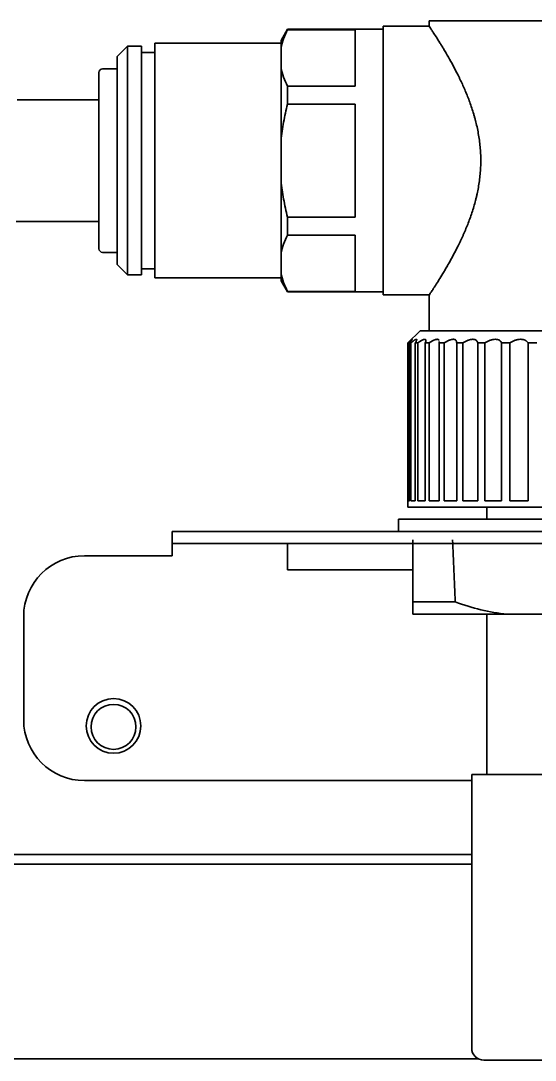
# Model space of a CAD drawing. Extents: x 5987 to 10491, y -672 to 3708.
# Drawn here: x 8541.4 to 8583.8, y 2732.4 to 2817.9 of the extents above; entities that cross this region are included whole.
import ezdxf

# ---------------------------------------------------------------- set-up
doc = ezdxf.new("R2010")
doc.units = 0
doc.header["$LTSCALE"] = 5
doc.layers.add('1', color=7, linetype='CONTINUOUS', true_color=0xffffff)

msp = doc.modelspace()

# ---------------------------------------------------------------- linework, layer by layer
at = {"layer": '1', "color": 7, "linetype": 'Continuous', "lineweight": 35}
for p, q in [((8571.273, 2795.357), (8571.273, 2817.457)), ((8575.073, 2817.457), (8571.273, 2817.457)), ((8608.043, 2817.907), (8575.073, 2817.907)), ((8575.073, 2817.907), (8575.073, 2817.457)), ((8563.398, 2817.207), (8562.873, 2816.298)), ((8563.398, 2817.207), (8563.398, 2817.173)), ((8571.273, 2817.207), (8563.398, 2817.207)), ((8568.973, 2817.173), (8563.398, 2817.173)), ((8568.973, 2812.528), (8568.973, 2817.173)), ((8550.223, 2815.807), (8549.373, 2814.957)), ((8550.223, 2815.807), (8550.223, 2797.007)), ((8551.373, 2815.807), (8550.223, 2815.807)), ((8551.373, 2815.807), (8551.373, 2797.007)), ((8552.473, 2816.057), (8552.473, 2796.757)), ((8562.873, 2816.057), (8552.473, 2816.057)), ((8562.873, 2816.298), (8562.873, 2815.683)), ((8562.873, 2814.018), (8562.873, 2815.683)), ((8549.373, 2814.957), (8549.373, 2797.857)), ((8552.473, 2815.307), (8551.373, 2815.307)), ((8549.373, 2813.957), (8548.173, 2813.957)), ((8562.873, 2814.018), (8562.873, 2808.072)), ((8547.873, 2799.157), (8547.873, 2813.657)), ((8563.398, 2812.528), (8568.973, 2812.528)), ((8563.398, 2812.528), (8563.398, 2811.052)), ((8547.873, 2811.407), (8541.147, 2811.407)), ((8563.398, 2811.052), (8568.973, 2811.052)), ((8568.973, 2801.761), (8568.973, 2811.052)), ((8562.873, 2804.741), (8562.873, 2808.072)), ((8562.873, 2804.741), (8562.873, 2798.795)), ((8541.055, 2801.407), (8547.873, 2801.407)), ((8568.973, 2801.761), (8563.398, 2801.761)), ((8563.398, 2801.761), (8563.398, 2800.285)), ((8563.398, 2800.285), (8568.973, 2800.285)), ((8568.973, 2795.64), (8568.973, 2800.285)), ((8548.173, 2798.857), (8549.373, 2798.857)), ((8562.873, 2797.13), (8562.873, 2798.795)), ((8549.373, 2797.857), (8550.223, 2797.007)), ((8550.223, 2797.007), (8551.373, 2797.007)), ((8551.373, 2797.507), (8552.473, 2797.507)), ((8552.473, 2796.757), (8562.873, 2796.757)), ((8562.873, 2796.515), (8562.873, 2797.13)), ((8562.873, 2796.515), (8563.398, 2795.607)), ((8568.973, 2795.64), (8563.398, 2795.64)), ((8563.398, 2795.607), (8563.398, 2795.64)), ((8563.398, 2795.607), (8571.273, 2795.607)), ((8571.273, 2795.357), (8575.073, 2795.357)), ((8575.073, 2795.357), (8575.073, 2792.407)), ((8574.323, 2792.407), (8573.323, 2791.407)), ((8608.823, 2792.407), (8574.323, 2792.407)), ((8573.323, 2791.407), (8573.327, 2791.407)), ((8573.323, 2791.407), (8573.323, 2777.907)), ((8573.327, 2778.407), (8573.327, 2791.407)), ((8573.561, 2791.407), (8573.449, 2791.407)), ((8573.449, 2791.407), (8573.449, 2778.407)), ((8573.561, 2778.407), (8573.561, 2791.407)), ((8574.145, 2791.407), (8573.923, 2791.407)), ((8573.923, 2791.407), (8573.923, 2778.407)), ((8574.145, 2778.407), (8574.145, 2791.407)), ((8575.068, 2791.407), (8574.741, 2791.407)), ((8574.741, 2791.407), (8574.741, 2778.407)), ((8575.068, 2778.407), (8575.068, 2791.407)), ((8575.887, 2791.407), (8575.9, 2791.515)), ((8576.313, 2791.407), (8575.887, 2791.407)), ((8575.887, 2791.407), (8575.887, 2778.407)), ((8576.313, 2778.407), (8576.313, 2791.407)), ((8577.854, 2791.407), (8577.337, 2791.407)), ((8577.337, 2791.407), (8577.337, 2778.407)), ((8577.854, 2778.407), (8577.854, 2791.407)), ((8579.663, 2791.407), (8579.065, 2791.407)), ((8579.065, 2791.407), (8579.065, 2778.407)), ((8579.663, 2778.407), (8579.663, 2791.407)), ((8581.703, 2791.407), (8581.037, 2791.407)), ((8581.037, 2791.407), (8581.037, 2778.407)), ((8581.703, 2778.407), (8581.703, 2791.407)), ((8583.936, 2791.407), (8583.213, 2791.407)), ((8583.213, 2791.407), (8583.213, 2778.407)), ((8609.823, 2777.907), (8573.323, 2777.907)), ((8573.449, 2778.407), (8573.327, 2778.407)), ((8573.923, 2778.407), (8573.561, 2778.407)), ((8574.741, 2778.407), (8574.145, 2778.407)), ((8575.887, 2778.407), (8575.068, 2778.407)), ((8577.337, 2778.407), (8576.313, 2778.407)), ((8579.065, 2778.407), (8577.854, 2778.407)), ((8581.037, 2778.407), (8579.663, 2778.407)), ((8579.823, 2777.907), (8579.823, 2776.906)), ((8583.213, 2778.407), (8581.703, 2778.407)), ((8610.609, 2776.907), (8572.537, 2776.907)), ((8572.537, 2776.907), (8572.554, 2775.907)), ((8553.904, 2775.907), (8585.904, 2775.907)), ((8553.904, 2775.907), (8553.904, 2774.907)), ((8585.904, 2774.907), (8553.904, 2774.907)), ((8553.904, 2774.907), (8553.904, 2773.907)), ((8563.413, 2774.907), (8563.413, 2773.907)), ((8573.723, 2775.207), (8573.723, 2770.106)), ((8546.673, 2773.907), (8553.904, 2773.907)), ((8563.413, 2773.907), (8563.413, 2772.747)), ((8563.413, 2772.747), (8573.723, 2772.747)), ((8573.723, 2770.106), (8577.222, 2770.106)), ((8541.673, 2768.907), (8541.673, 2760.407)), ((8581.49, 2769.107), (8573.723, 2769.107)), ((8579.823, 2769.107), (8579.823, 2755.907)), ((8583.806, 2769.107), (8581.49, 2769.107)), ((8599.34, 2769.107), (8583.806, 2769.107)), ((8578.573, 2755.907), (8578.573, 2733.407)), ((8604.573, 2755.907), (8578.573, 2755.907)), ((8546.673, 2755.407), (8578.573, 2755.407)), ((8375.073, 2749.326), (8578.573, 2749.326)), ((8578.578, 2748.526), (8409.584, 2748.526)), ((8579.108, 2732.526), (8408.573, 2732.526)), ((8579.573, 2732.407), (8587.527, 2732.407))]:
    msp.add_line(p, q, dxfattribs=at)
for centre, radius in [((8549.073, 2759.907), 2.25), ((8549.073, 2759.826), 1.85)]:
    msp.add_circle(centre, radius, dxfattribs=at)
for centre, radius, start, end in [((8548.173, 2813.657), 0.3, 90, 180), ((8548.173, 2799.157), 0.3, 180, 270), ((8546.673, 2768.907), 5, 90, 180), ((8546.673, 2760.407), 5, 180, 270), ((8579.573, 2733.407), 1, 180, 270)]:
    msp.add_arc(centre, radius, start, end, dxfattribs=at)
msp.add_ellipse((10912.806, 2912.207), major_axis=(0, 2700.641), ratio=0.866025, start_param=1.621547, end_param=1.623438, dxfattribs=at)
for points, knots in [([(8575.073, 2817.457), (8575.073, 2817.456), (8575.086, 2817.437), (8575.136, 2817.362), (8575.174, 2817.305), (8575.247, 2817.194), (8575.275, 2817.152), (8575.321, 2817.083), (8575.344, 2817.047), (8575.37, 2817.008), (8575.387, 2816.981), (8575.396, 2816.968), (8575.477, 2816.843), (8575.559, 2816.717), (8575.74, 2816.433), (8575.839, 2816.276), (8575.999, 2816.019), (8576.054, 2815.929), (8576.14, 2815.789), (8576.183, 2815.718), (8576.227, 2815.645), (8576.257, 2815.595), (8576.272, 2815.57), (8576.407, 2815.344), (8576.532, 2815.132), (8576.787, 2814.683), (8576.918, 2814.447), (8577.184, 2813.952), (8577.319, 2813.693), (8577.487, 2813.353), (8577.521, 2813.285), (8577.588, 2813.146), (8577.689, 2812.937), (8577.788, 2812.723), (8577.984, 2812.288), (8578.111, 2811.989), (8578.355, 2811.372), (8578.471, 2811.054), (8578.635, 2810.561), (8578.688, 2810.394), (8578.764, 2810.14), (8578.788, 2810.054), (8578.824, 2809.925), (8578.836, 2809.881), (8578.86, 2809.794), (8578.871, 2809.751), (8578.974, 2809.358), (8579.052, 2809.003), (8579.182, 2808.283), (8579.232, 2807.917), (8579.275, 2807.453), (8579.283, 2807.359), (8579.296, 2807.172), (8579.301, 2807.078), (8579.315, 2806.794), (8579.319, 2806.605), (8579.32, 2806.226), (8579.315, 2806.038), (8579.298, 2805.664), (8579.286, 2805.479), (8579.236, 2804.925), (8579.186, 2804.56), (8579.09, 2804.02), (8579.055, 2803.842), (8578.997, 2803.575), (8578.976, 2803.486), (8578.934, 2803.309), (8578.912, 2803.221), (8578.8, 2802.784), (8578.699, 2802.445), (8578.481, 2801.785), (8578.364, 2801.465), (8578.18, 2800.998), (8578.117, 2800.845), (8578.021, 2800.617), (8577.989, 2800.542), (8577.923, 2800.393), (8577.891, 2800.319), (8577.726, 2799.953), (8577.593, 2799.673), (8577.325, 2799.133), (8577.191, 2798.874), (8576.925, 2798.378), (8576.793, 2798.141), (8576.648, 2797.886), (8576.632, 2797.857), (8576.6, 2797.802), (8576.552, 2797.718), (8576.442, 2797.529), (8576.351, 2797.375), (8576.172, 2797.076), (8576.059, 2796.891), (8575.847, 2796.549), (8575.748, 2796.392), (8575.612, 2796.178), (8575.568, 2796.111), (8575.506, 2796.015), (8575.486, 2795.984), (8575.457, 2795.939), (8575.448, 2795.924), (8575.429, 2795.896), (8575.346, 2795.768), (8575.277, 2795.663), (8575.177, 2795.513), (8575.139, 2795.456), (8575.087, 2795.378), (8575.074, 2795.358), (8575.073, 2795.357), (8575.073, 2795.357), (8575.073, 2795.357)], [0, 0, 0, 0, 0.031229, 0.031229, 0.062459, 0.062459, 0.078074, 0.078074, 0.085881, 0.089785, 0.089785, 0.093688, 0.093688, 0.124918, 0.124918, 0.156147, 0.156147, 0.171762, 0.171762, 0.179569, 0.183473, 0.183473, 0.187377, 0.187377, 0.218606, 0.218606, 0.249836, 0.249836, 0.281065, 0.281065, 0.288872, 0.288872, 0.29668, 0.312294, 0.312294, 0.343524, 0.343524, 0.374753, 0.374753, 0.390368, 0.390368, 0.398175, 0.398175, 0.402079, 0.402079, 0.405983, 0.405983, 0.437212, 0.437212, 0.468442, 0.468442, 0.476249, 0.476249, 0.484056, 0.484056, 0.499671, 0.499671, 0.515286, 0.515286, 0.5309, 0.5309, 0.56213, 0.56213, 0.577745, 0.577745, 0.585552, 0.585552, 0.593359, 0.593359, 0.624589, 0.624589, 0.655818, 0.655818, 0.671433, 0.671433, 0.67924, 0.67924, 0.687048, 0.687048, 0.718277, 0.718277, 0.749507, 0.749507, 0.780736, 0.780736, 0.78464, 0.78464, 0.788543, 0.796351, 0.811965, 0.811965, 0.843195, 0.843195, 0.874424, 0.874424, 0.890039, 0.890039, 0.897846, 0.897846, 0.90175, 0.90175, 0.905654, 0.936883, 0.936883, 0.968113, 0.968113, 0.999342, 0.999342, 1, 1, 1, 1]), ([(8563.398, 2817.173), (8563.276, 2816.928), (8563.169, 2816.681), (8562.992, 2816.184), (8562.922, 2815.935), (8562.873, 2815.683)], [0, 0, 0, 0, 0.5, 0.5, 1, 1, 1, 1]), ([(8562.873, 2814.018), (8562.922, 2813.766), (8562.992, 2813.516), (8563.169, 2813.02), (8563.276, 2812.773), (8563.398, 2812.528)], [0, 0, 0, 0, 0.5, 0.5, 1, 1, 1, 1]), ([(8563.398, 2811.052), (8563.276, 2810.561), (8563.169, 2810.068), (8562.992, 2809.075), (8562.922, 2808.575), (8562.873, 2808.072)], [0, 0, 0, 0, 0.5, 0.5, 1, 1, 1, 1]), ([(8562.873, 2804.741), (8562.922, 2804.238), (8562.992, 2803.738), (8563.169, 2802.745), (8563.276, 2802.252), (8563.398, 2801.761)], [0, 0, 0, 0, 0.5, 0.5, 1, 1, 1, 1]), ([(8563.398, 2800.285), (8563.276, 2800.04), (8563.169, 2799.793), (8562.992, 2799.297), (8562.922, 2799.047), (8562.873, 2798.795)], [0, 0, 0, 0, 0.5, 0.5, 1, 1, 1, 1]), ([(8562.873, 2797.13), (8562.922, 2796.878), (8562.992, 2796.629), (8563.169, 2796.132), (8563.276, 2795.885), (8563.398, 2795.64)], [0, 0, 0, 0, 0.5, 0.5, 1, 1, 1, 1]), ([(8573.449, 2791.407), (8573.486, 2791.45), (8573.519, 2791.49), (8573.563, 2791.545), (8573.576, 2791.562), (8573.595, 2791.586), (8573.601, 2791.594), (8573.612, 2791.609), (8573.617, 2791.616), (8573.642, 2791.649), (8573.656, 2791.67), (8573.667, 2791.692), (8573.67, 2791.697), (8573.67, 2791.703), (8573.67, 2791.704), (8573.669, 2791.706), (8573.668, 2791.706), (8573.661, 2791.707), (8573.649, 2791.699), (8573.625, 2791.681), (8573.62, 2791.677), (8573.609, 2791.669), (8573.592, 2791.654), (8573.571, 2791.636), (8573.541, 2791.609), (8573.525, 2791.595), (8573.49, 2791.562), (8573.472, 2791.545), (8573.414, 2791.491), (8573.372, 2791.45), (8573.327, 2791.407)], [0, 0, 0, 0, 0.125, 0.125, 0.1875, 0.1875, 0.21875, 0.21875, 0.25, 0.25, 0.375, 0.375, 0.4375, 0.4375, 0.46875, 0.46875, 0.5, 0.5, 0.625, 0.625, 0.65625, 0.65625, 0.6875, 0.75, 0.75, 0.8125, 0.8125, 0.875, 0.875, 1, 1, 1, 1]), ([(8573.923, 2791.407), (8573.951, 2791.45), (8573.975, 2791.49), (8574.005, 2791.545), (8574.013, 2791.562), (8574.024, 2791.586), (8574.027, 2791.594), (8574.033, 2791.609), (8574.036, 2791.616), (8574.047, 2791.649), (8574.05, 2791.67), (8574.045, 2791.692), (8574.041, 2791.697), (8574.033, 2791.703), (8574.03, 2791.704), (8574.023, 2791.706), (8574.02, 2791.706), (8573.998, 2791.707), (8573.975, 2791.699), (8573.938, 2791.681), (8573.93, 2791.677), (8573.914, 2791.669), (8573.888, 2791.654), (8573.86, 2791.636), (8573.821, 2791.609), (8573.8, 2791.595), (8573.756, 2791.562), (8573.733, 2791.545), (8573.663, 2791.491), (8573.613, 2791.45), (8573.561, 2791.407)], [0, 0, 0, 0, 0.125, 0.125, 0.1875, 0.1875, 0.21875, 0.21875, 0.25, 0.25, 0.375, 0.375, 0.4375, 0.4375, 0.46875, 0.46875, 0.5, 0.5, 0.625, 0.625, 0.65625, 0.65625, 0.6875, 0.75, 0.75, 0.8125, 0.8125, 0.875, 0.875, 1, 1, 1, 1]), ([(8574.741, 2791.407), (8574.76, 2791.45), (8574.774, 2791.49), (8574.788, 2791.545), (8574.792, 2791.562), (8574.795, 2791.586), (8574.795, 2791.594), (8574.796, 2791.609), (8574.796, 2791.616), (8574.793, 2791.649), (8574.785, 2791.67), (8574.763, 2791.692), (8574.754, 2791.697), (8574.738, 2791.703), (8574.732, 2791.704), (8574.719, 2791.706), (8574.713, 2791.706), (8574.678, 2791.707), (8574.644, 2791.699), (8574.594, 2791.681), (8574.583, 2791.677), (8574.562, 2791.669), (8574.529, 2791.654), (8574.494, 2791.636), (8574.446, 2791.609), (8574.42, 2791.595), (8574.368, 2791.562), (8574.341, 2791.545), (8574.26, 2791.491), (8574.203, 2791.45), (8574.145, 2791.407)], [0, 0, 0, 0, 0.125, 0.125, 0.1875, 0.1875, 0.21875, 0.21875, 0.25, 0.25, 0.375, 0.375, 0.4375, 0.4375, 0.46875, 0.46875, 0.5, 0.5, 0.625, 0.625, 0.65625, 0.65625, 0.6875, 0.75, 0.75, 0.8125, 0.8125, 0.875, 0.875, 1, 1, 1, 1]), ([(8575.887, 2791.602), (8575.885, 2791.609), (8575.882, 2791.616), (8575.866, 2791.649), (8575.847, 2791.67), (8575.809, 2791.692), (8575.794, 2791.697), (8575.77, 2791.703), (8575.761, 2791.704), (8575.744, 2791.706), (8575.734, 2791.706), (8575.686, 2791.707), (8575.642, 2791.699), (8575.58, 2791.681), (8575.567, 2791.677), (8575.541, 2791.669), (8575.502, 2791.654), (8575.461, 2791.636), (8575.404, 2791.609), (8575.375, 2791.595), (8575.315, 2791.562), (8575.285, 2791.545), (8575.194, 2791.491), (8575.132, 2791.45), (8575.068, 2791.407)], [0, 0, 0, 0, 0.038002, 0.038002, 0.198335, 0.198335, 0.278501, 0.278501, 0.318585, 0.318585, 0.358668, 0.358668, 0.519001, 0.519001, 0.559084, 0.559084, 0.599167, 0.679334, 0.679334, 0.7595, 0.7595, 0.839667, 0.839667, 1, 1, 1, 1]), ([(8577.337, 2791.407), (8577.337, 2791.45), (8577.331, 2791.49), (8577.314, 2791.545), (8577.307, 2791.562), (8577.295, 2791.586), (8577.29, 2791.594), (8577.28, 2791.609), (8577.274, 2791.616), (8577.245, 2791.649), (8577.216, 2791.67), (8577.162, 2791.692), (8577.142, 2791.697), (8577.11, 2791.703), (8577.099, 2791.704), (8577.076, 2791.706), (8577.064, 2791.706), (8577.004, 2791.707), (8576.95, 2791.699), (8576.877, 2791.681), (8576.863, 2791.677), (8576.833, 2791.669), (8576.787, 2791.654), (8576.74, 2791.636), (8576.677, 2791.609), (8576.645, 2791.595), (8576.579, 2791.562), (8576.546, 2791.545), (8576.447, 2791.491), (8576.38, 2791.45), (8576.313, 2791.407)], [0, 0, 0, 0, 0.125, 0.125, 0.1875, 0.1875, 0.21875, 0.21875, 0.25, 0.25, 0.375, 0.375, 0.4375, 0.4375, 0.46875, 0.46875, 0.5, 0.5, 0.625, 0.625, 0.65625, 0.65625, 0.6875, 0.75, 0.75, 0.8125, 0.8125, 0.875, 0.875, 1, 1, 1, 1]), ([(8579.065, 2791.407), (8579.055, 2791.45), (8579.039, 2791.49), (8579.008, 2791.545), (8578.996, 2791.562), (8578.975, 2791.586), (8578.968, 2791.594), (8578.952, 2791.609), (8578.944, 2791.616), (8578.903, 2791.649), (8578.863, 2791.67), (8578.795, 2791.692), (8578.77, 2791.697), (8578.731, 2791.703), (8578.717, 2791.704), (8578.69, 2791.706), (8578.676, 2791.706), (8578.605, 2791.707), (8578.543, 2791.699), (8578.461, 2791.681), (8578.444, 2791.677), (8578.411, 2791.669), (8578.361, 2791.654), (8578.309, 2791.636), (8578.24, 2791.609), (8578.205, 2791.595), (8578.134, 2791.562), (8578.099, 2791.545), (8577.994, 2791.491), (8577.924, 2791.45), (8577.854, 2791.407)], [0, 0, 0, 0, 0.125, 0.125, 0.1875, 0.1875, 0.21875, 0.21875, 0.25, 0.25, 0.375, 0.375, 0.4375, 0.4375, 0.46875, 0.46875, 0.5, 0.5, 0.625, 0.625, 0.65625, 0.65625, 0.6875, 0.75, 0.75, 0.8125, 0.8125, 0.875, 0.875, 1, 1, 1, 1]), ([(8581.037, 2791.407), (8581.017, 2791.45), (8580.992, 2791.49), (8580.945, 2791.545), (8580.928, 2791.562), (8580.901, 2791.586), (8580.891, 2791.594), (8580.871, 2791.609), (8580.86, 2791.616), (8580.807, 2791.649), (8580.758, 2791.67), (8580.676, 2791.692), (8580.648, 2791.697), (8580.602, 2791.703), (8580.586, 2791.704), (8580.555, 2791.706), (8580.539, 2791.706), (8580.458, 2791.707), (8580.39, 2791.699), (8580.3, 2791.681), (8580.282, 2791.677), (8580.245, 2791.669), (8580.191, 2791.654), (8580.136, 2791.636), (8580.062, 2791.609), (8580.025, 2791.595), (8579.951, 2791.562), (8579.915, 2791.545), (8579.805, 2791.491), (8579.734, 2791.45), (8579.663, 2791.407)], [0, 0, 0, 0, 0.125, 0.125, 0.1875, 0.1875, 0.21875, 0.21875, 0.25, 0.25, 0.375, 0.375, 0.4375, 0.4375, 0.46875, 0.46875, 0.5, 0.5, 0.625, 0.625, 0.65625, 0.65625, 0.6875, 0.75, 0.75, 0.8125, 0.8125, 0.875, 0.875, 1, 1, 1, 1]), ([(8583.213, 2791.407), (8583.184, 2791.45), (8583.15, 2791.49), (8583.09, 2791.545), (8583.068, 2791.562), (8583.034, 2791.586), (8583.022, 2791.594), (8582.998, 2791.609), (8582.985, 2791.616), (8582.92, 2791.649), (8582.864, 2791.67), (8582.77, 2791.692), (8582.738, 2791.697), (8582.687, 2791.703), (8582.669, 2791.704), (8582.634, 2791.706), (8582.617, 2791.706), (8582.528, 2791.707), (8582.454, 2791.699), (8582.358, 2791.681), (8582.339, 2791.677), (8582.3, 2791.669), (8582.243, 2791.654), (8582.185, 2791.636), (8582.109, 2791.609), (8582.071, 2791.595), (8581.994, 2791.562), (8581.957, 2791.545), (8581.846, 2791.491), (8581.774, 2791.45), (8581.703, 2791.407)], [0, 0, 0, 0, 0.125, 0.125, 0.1875, 0.1875, 0.21875, 0.21875, 0.25, 0.25, 0.375, 0.375, 0.4375, 0.4375, 0.46875, 0.46875, 0.5, 0.5, 0.625, 0.625, 0.65625, 0.65625, 0.6875, 0.75, 0.75, 0.8125, 0.8125, 0.875, 0.875, 1, 1, 1, 1]), ([(8573.723, 2770.106), (8573.723, 2769.845), (8573.723, 2769.626), (8573.723, 2769.288), (8573.723, 2769.168), (8573.723, 2769.107)], [0, 0, 0, 0, 0.5, 0.5, 1, 1, 1, 1]), ([(8581.49, 2769.107), (8580.76, 2769.168), (8580.041, 2769.288), (8578.619, 2769.626), (8577.917, 2769.845), (8577.222, 2770.106)], [0, 0, 0, 0, 0.5, 0.5, 1, 1, 1, 1])]:
    msp.add_open_spline(points, degree=3, knots=knots, dxfattribs=at)

doc.saveas('drawing.dxf')
